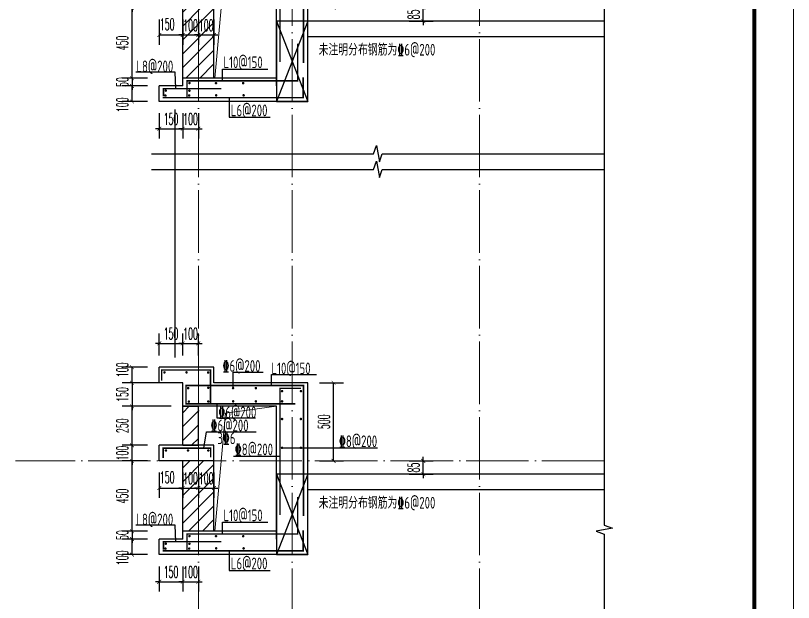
# Model space of a CAD drawing. Extents: x 826826 to 1642106, y -156213 to 399140.
# Drawn here: x 1500216 to 1505196, y 295560 to 299317 of the extents above; entities that cross this region are included whole.
import ezdxf

# ---------------------------------------------------------------- set-up
doc = ezdxf.new("R2010")
doc.units = 0
doc.header["$LTSCALE"] = 1000
doc.linetypes.add('DOTE', pattern=[2.4200000000000004, 2, -0.2, 0.02, -0.2])
doc.layers.get('0').update_dxf_attribs({"linetype": 'CONTINUOUS'})
doc.layers.get('DEFPOINTS').update_dxf_attribs({"linetype": 'CONTINUOUS'})
for name, color, linetype in [('DIM_SYMB', 3, 'CONTINUOUS'), ('PUB_DIM', 3, 'CONTINUOUS'), ('REIN', 6, 'CONTINUOUS'), ('S-大样-砼线', 7, 'CONTINUOUS'), ('S-引出线', 40, 'CONTINUOUS'), ('TEXT', 2, 'CONTINUOUS'), ('WALL', 5, 'CONTINUOUS'), ('看线', 251, 'CONTINUOUS')]:
    doc.layers.add(name, color=color, linetype=linetype)
for name, color, linetype, lineweight in [('DOTE', 251, 'DOTE', 9), ('PUB_HATCH', 8, 'CONTINUOUS', 9), ('图框', 9, 'CONTINUOUS', 18), ('立面-洞口示意', 152, 'CONTINUOUS', 13)]:
    doc.layers.add(name, color=color, linetype=linetype, lineweight=lineweight)
doc.styles.add('_TCH_DIM_T3', font='SIMPLEX.shx', dxfattribs={"width": 0.4941176470588236, "bigfont": 'GBCBIG.shx'})
doc.styles.add('TSSD_REIN', font='tssdeng.shx', dxfattribs={"width": 0.7, "height": 300, "bigfont": 'tssdchn.shx'})
doc.styles.add('w', font='tssdeng.shx', dxfattribs={"width": 0.8, "bigfont": 'tssdchn.shx'})
doc.dimstyles.new('_TCH_ARCH&&25', dxfattribs={"dimtxt": 74.375, "dimasz": 25, "dimexe": 62.5, "dimexo": 75, "dimgap": 25, "dimtad": 1, "dimdec": 0, "dimzin": 0, "dimdsep": 46, "dimtxsty": '_TCH_DIM_T3', "dimblk": 'ARCHTICK', "dimcen": 0.09, "dimclrt": 7, "dimazin": 0, "dimtfac": 1, "dimtdec": 0, "dimtix": 1, "dimtmove": 2, "dimatfit": 3, "dimldrblk": 'ARCHTICK', "dimfxl": 0, "dimtolj": 1, "dimtzin": 0, "dimarcsym": 0})
pattern_1 = [(45, (0, 44.87783749999653), (-44.19419150182874, 44.19419150182875), [])]

# ---------------------------------------------------------------- blocks, each defined once
blk = doc.blocks.new('GFDDDDRG')
at = {"layer": '图框'}
blk.add_lwpolyline([(923309.7791572664, -107436.9617041193), (923309.7791572663, -159999.4617041193), (893609.7791572664, -159999.4617041193), (893609.7791572665, -107436.9617041193)], close=True, dxfattribs=at)
blk.add_lwpolyline([(923309.7791572664, -107436.9617041193), (923309.7791572663, -159999.4617041193), (893609.7791572664, -159999.4617041193), (893609.7791572665, -107436.9617041193)], close=True, dxfattribs=at)
at = {"layer": '图框', "const_width": 50}
blk.add_lwpolyline([(894109.7791572664, -159499.4617041193), (922809.7791572663, -159499.4617041193), (922809.7791572664, -108686.9617041193), (894109.7791572665, -108686.9617041193)], close=True, dxfattribs=at)
blk = doc.blocks.new('_ArchTick')
at = {"color": 0, "linetype": 'ByBlock', "const_width": 0.15}
blk.add_lwpolyline([(-0.5, -0.5), (0.5, 0.5)], dxfattribs=at)
blk = doc.blocks.new('*D2792')
at = {"layer": 'DEFPOINTS', "color": 0}
for p in [(1114128.273350252, 465143.3721650784), (1114278.273350255, 465143.372165075), (1114278.273350255, 464969.6614751221)]:
    blk.add_point(p, dxfattribs=at)
at = {"layer": 'PUB_DIM', "color": 0, "lineweight": -2}
for p, q in [((1114128.273350252, 465068.3721650784), (1114128.273350252, 464907.1614751221)), ((1114278.273350255, 465068.372165075), (1114278.273350255, 464907.1614751221)), ((1114128.273350252, 464969.6614751221), (1114278.273350255, 464969.6614751221))]:
    blk.add_line(p, q, dxfattribs=at)
at = {"layer": 'PUB_DIM', "color": 0, "lineweight": -2, "xscale": 25, "yscale": 25, "zscale": 25, "rotation": 180}
blk.add_blockref('_ArchTick', (1114128.273350252, 464969.6614751221), dxfattribs=at)
at = {"layer": 'PUB_DIM', "color": 0, "lineweight": -2, "xscale": 25, "yscale": 25, "zscale": 25}
blk.add_blockref('_ArchTick', (1114278.273350255, 464969.6614751221), dxfattribs=at)
at = {"layer": 'PUB_DIM', "color": 7, "insert": (1114178.93920304, 465038.4114751221), "char_height": 74.375, "attachment_point": 5, "style": '_TCH_DIM_T3'}
blk.add_mtext('\\A1;150', dxfattribs=at)
blk = doc.blocks.new('*D2793')
at = {"layer": 'DEFPOINTS', "color": 0}
for p in [(1114278.273350255, 465143.372165075), (1114378.273343574, 465143.3721650728), (1114378.273343574, 464969.6614751193)]:
    blk.add_point(p, dxfattribs=at)
at = {"layer": 'PUB_DIM', "color": 0, "lineweight": -2}
for p, q in [((1114278.273350255, 465068.372165075), (1114278.273350255, 464907.1614751193)), ((1114378.273343574, 465068.3721650728), (1114378.273343574, 464907.1614751193)), ((1114278.273350255, 464969.6614751193), (1114253.273350255, 464969.6614751193)), ((1114278.273350255, 464969.6614751193), (1114378.273343574, 464969.6614751193)), ((1114378.273343574, 464969.6614751193), (1114403.273343574, 464969.6614751193))]:
    blk.add_line(p, q, dxfattribs=at)
at = {"layer": 'PUB_DIM', "color": 0, "lineweight": -2, "xscale": 25, "yscale": 25, "zscale": 25}
blk.add_blockref('_ArchTick', (1114278.273350255, 464969.6614751193), dxfattribs=at)
at = {"layer": 'PUB_DIM', "color": 0, "lineweight": -2, "xscale": 25, "yscale": 25, "zscale": 25, "rotation": 180}
blk.add_blockref('_ArchTick', (1114378.273343574, 464969.6614751193), dxfattribs=at)
at = {"layer": 'PUB_DIM', "color": 7, "insert": (1114328.273346914, 465031.8489751193), "char_height": 74.375, "attachment_point": 5, "style": '_TCH_DIM_T3'}
blk.add_mtext('\\A1;100', dxfattribs=at)
blk = doc.blocks.new('*D2794')
at = {"layer": 'DEFPOINTS', "color": 0}
for p in [(1114378.273343574, 465143.3721650728), (1114478.273350268, 465143.3721650705), (1114478.273350268, 464969.6614751171)]:
    blk.add_point(p, dxfattribs=at)
at = {"layer": 'PUB_DIM', "color": 0, "lineweight": -2}
for p, q in [((1114378.273343574, 465068.3721650728), (1114378.273343574, 464907.1614751171)), ((1114478.273350268, 465068.3721650705), (1114478.273350268, 464907.1614751171)), ((1114378.273343574, 464969.6614751171), (1114353.273343574, 464969.6614751171)), ((1114378.273343574, 464969.6614751171), (1114478.273350268, 464969.6614751171)), ((1114478.273350268, 464969.6614751171), (1114503.273350268, 464969.6614751171))]:
    blk.add_line(p, q, dxfattribs=at)
at = {"layer": 'PUB_DIM', "color": 0, "lineweight": -2, "xscale": 25, "yscale": 25, "zscale": 25}
blk.add_blockref('_ArchTick', (1114378.273343574, 464969.6614751171), dxfattribs=at)
at = {"layer": 'PUB_DIM', "color": 0, "lineweight": -2, "xscale": 25, "yscale": 25, "zscale": 25, "rotation": 180}
blk.add_blockref('_ArchTick', (1114478.273350268, 464969.6614751171), dxfattribs=at)
at = {"layer": 'PUB_DIM', "color": 7, "insert": (1114428.273346921, 465031.8489751171), "char_height": 74.375, "attachment_point": 5, "style": '_TCH_DIM_T3'}
blk.add_mtext('\\A1;100', dxfattribs=at)
blk = doc.blocks.new('*D2795')
at = {"layer": 'DEFPOINTS', "color": 0}
for p in [(1115078.273350249, 465643.3721650799), (1115244.233235341, 465643.3721650799), (1115078.273350249, 465143.3721650784)]:
    blk.add_point(p, dxfattribs=at)
at = {"layer": 'PUB_DIM', "color": 0, "lineweight": -2}
for p, q in [((1115153.273350249, 465643.3721650799), (1115306.733235341, 465643.3721650799)), ((1115244.233235341, 465143.3721650784), (1115244.233235341, 465643.3721650799)), ((1115153.273350249, 465143.3721650784), (1115306.733235341, 465143.3721650784))]:
    blk.add_line(p, q, dxfattribs=at)
at = {"layer": 'PUB_DIM', "color": 0, "lineweight": -2, "xscale": 25, "yscale": 25, "zscale": 25}
for p, rotation in [((1115244.233235341, 465643.3721650799), 90), ((1115244.233235341, 465143.3721650784), 270)]:
    blk.add_blockref('_ArchTick', p, dxfattribs=dict(at, rotation=rotation))
at = {"layer": 'PUB_DIM', "color": 7, "insert": (1115182.045735341, 465393.3721650793), "char_height": 74.375, "attachment_point": 5, "rotation": 90, "style": '_TCH_DIM_T3'}
blk.add_mtext('\\A1;500', dxfattribs=at)
blk = doc.blocks.new('*D2796')
at = {"layer": 'DEFPOINTS', "color": 0}
for p in [(1113953.662583803, 465743.3721650784), (1114128.273350252, 465743.3721650784), (1114128.273350252, 465643.3721650784)]:
    blk.add_point(p, dxfattribs=at)
at = {"layer": 'PUB_DIM', "color": 0, "lineweight": -2}
for p, q in [((1114053.273350252, 465743.3721650784), (1113891.162583803, 465743.3721650784)), ((1113953.662583803, 465643.3721650784), (1113953.662583803, 465743.3721650784)), ((1114053.273350252, 465643.3721650784), (1113891.162583803, 465643.3721650784))]:
    blk.add_line(p, q, dxfattribs=at)
at = {"layer": 'PUB_DIM', "color": 0, "lineweight": -2, "xscale": 25, "yscale": 25, "zscale": 25}
for p, rotation in [((1113953.662583803, 465743.3721650784), 90), ((1113953.662583803, 465643.3721650784), 270)]:
    blk.add_blockref('_ArchTick', p, dxfattribs=dict(at, rotation=rotation))
at = {"layer": 'PUB_DIM', "color": 7, "insert": (1113891.475083803, 465726.0944470142), "char_height": 74.375, "attachment_point": 5, "rotation": 90, "style": '_TCH_DIM_T3'}
blk.add_mtext('\\A1;100', dxfattribs=at)
blk = doc.blocks.new('*D2797')
at = {"layer": 'DEFPOINTS', "color": 0}
for p in [(1113953.662583803, 465493.3721646533), (1114128.273350252, 465493.3721646533), (1114128.273350252, 465243.372165094)]:
    blk.add_point(p, dxfattribs=at)
at = {"layer": 'PUB_DIM', "color": 0, "lineweight": -2}
for p, q in [((1114053.273350252, 465493.3721646533), (1113891.162583803, 465493.3721646533)), ((1113953.662583803, 465243.372165094), (1113953.662583803, 465493.3721646533)), ((1114053.273350252, 465243.372165094), (1113891.162583803, 465243.372165094))]:
    blk.add_line(p, q, dxfattribs=at)
at = {"layer": 'PUB_DIM', "color": 0, "lineweight": -2, "xscale": 25, "yscale": 25, "zscale": 25}
for p, rotation in [((1113953.662583803, 465493.3721646533), 90), ((1113953.662583803, 465243.372165094), 270)]:
    blk.add_blockref('_ArchTick', p, dxfattribs=dict(at, rotation=rotation))
at = {"layer": 'PUB_DIM', "color": 7, "insert": (1113891.475083803, 465368.3721648738), "char_height": 74.375, "attachment_point": 5, "rotation": 90, "style": '_TCH_DIM_T3'}
blk.add_mtext('\\A1;250', dxfattribs=at)
blk = doc.blocks.new('*D2798')
at = {"layer": 'DEFPOINTS', "color": 0}
for p in [(1113953.662583803, 465243.372165094), (1114128.273350252, 465243.372165094), (1114128.273350252, 465143.3721650783)]:
    blk.add_point(p, dxfattribs=at)
at = {"layer": 'PUB_DIM', "color": 0, "lineweight": -2}
for p, q in [((1113953.662583803, 465243.372165094), (1113953.662583803, 465268.372165094)), ((1114053.273350252, 465243.372165094), (1113891.162583803, 465243.372165094)), ((1113953.662583803, 465143.3721650783), (1113953.662583803, 465243.372165094)), ((1114053.273350252, 465143.3721650783), (1113891.162583803, 465143.3721650783)), ((1113953.662583803, 465143.3721650783), (1113953.662583803, 465118.3721650783))]:
    blk.add_line(p, q, dxfattribs=at)
at = {"layer": 'PUB_DIM', "color": 0, "lineweight": -2, "xscale": 25, "yscale": 25, "zscale": 25}
for p, rotation in [((1113953.662583803, 465243.372165094), 270), ((1113953.662583803, 465143.3721650783), 90)]:
    blk.add_blockref('_ArchTick', p, dxfattribs=dict(at, rotation=rotation))
at = {"layer": 'PUB_DIM', "color": 7, "insert": (1113891.475083803, 465193.3721650863), "char_height": 74.375, "attachment_point": 5, "rotation": 90, "style": '_TCH_DIM_T3'}
blk.add_mtext('\\A1;100', dxfattribs=at)
blk = doc.blocks.new('*D2799')
at = {"layer": 'DEFPOINTS', "color": 0}
for p in [(1113953.662583803, 465143.3721650783), (1114128.273350252, 465143.3721650783), (1114128.273350266, 464693.3721650785)]:
    blk.add_point(p, dxfattribs=at)
at = {"layer": 'PUB_DIM', "color": 0, "lineweight": -2}
for p, q in [((1114053.273350252, 465143.3721650783), (1113891.162583803, 465143.3721650783)), ((1113953.662583803, 464693.3721650785), (1113953.662583803, 465143.3721650783)), ((1114053.273350266, 464693.3721650785), (1113891.162583803, 464693.3721650785))]:
    blk.add_line(p, q, dxfattribs=at)
at = {"layer": 'PUB_DIM', "color": 0, "lineweight": -2, "xscale": 25, "yscale": 25, "zscale": 25}
for p, rotation in [((1113953.662583803, 465143.3721650783), 90), ((1113953.662583803, 464693.3721650785), 270)]:
    blk.add_blockref('_ArchTick', p, dxfattribs=dict(at, rotation=rotation))
at = {"layer": 'PUB_DIM', "color": 7, "insert": (1113891.475083803, 464918.3721650786), "char_height": 74.375, "attachment_point": 5, "rotation": 90, "style": '_TCH_DIM_T3'}
blk.add_mtext('\\A1;450', dxfattribs=at)
blk = doc.blocks.new('*D2800')
at = {"layer": 'DEFPOINTS', "color": 0}
for p in [(1113953.662583803, 464643.3721650784), (1114128.273350252, 464643.3721650784), (1114128.273350252, 464543.3721650784)]:
    blk.add_point(p, dxfattribs=at)
at = {"layer": 'PUB_DIM', "color": 0, "lineweight": -2}
for p, q in [((1114053.273350252, 464643.3721650784), (1113891.162583803, 464643.3721650784)), ((1113953.662583803, 464543.3721650784), (1113953.662583803, 464643.3721650784)), ((1114053.273350252, 464543.3721650784), (1113891.162583803, 464543.3721650784))]:
    blk.add_line(p, q, dxfattribs=at)
at = {"layer": 'PUB_DIM', "color": 0, "lineweight": -2, "xscale": 25, "yscale": 25, "zscale": 25}
for p, rotation in [((1113953.662583803, 464643.3721650784), 90), ((1113953.662583803, 464543.3721650784), 270)]:
    blk.add_blockref('_ArchTick', p, dxfattribs=dict(at, rotation=rotation))
at = {"layer": 'PUB_DIM', "color": 7, "insert": (1113891.475083803, 464522.6786347809), "char_height": 74.375, "attachment_point": 5, "rotation": 90, "style": '_TCH_DIM_T3'}
blk.add_mtext('\\A1;100', dxfattribs=at)
blk = doc.blocks.new('*D2801')
at = {"layer": 'DEFPOINTS', "color": 0}
for p in [(1114128.273350266, 464543.3721650821), (1114278.273350264, 464543.3721650793), (1114278.273350264, 464369.6614751262)]:
    blk.add_point(p, dxfattribs=at)
at = {"layer": 'PUB_DIM', "color": 0, "lineweight": -2}
for p, q in [((1114128.273350266, 464468.3721650821), (1114128.273350266, 464307.1614751262)), ((1114278.273350264, 464468.3721650793), (1114278.273350264, 464307.1614751262)), ((1114128.273350266, 464369.6614751262), (1114103.273350266, 464369.6614751262)), ((1114128.273350266, 464369.6614751262), (1114278.273350264, 464369.6614751262)), ((1114278.273350264, 464369.6614751262), (1114303.273350264, 464369.6614751262))]:
    blk.add_line(p, q, dxfattribs=at)
at = {"layer": 'PUB_DIM', "color": 0, "lineweight": -2, "xscale": 25, "yscale": 25, "zscale": 25}
blk.add_blockref('_ArchTick', (1114128.273350266, 464369.6614751262), dxfattribs=at)
at = {"layer": 'PUB_DIM', "color": 0, "lineweight": -2, "xscale": 25, "yscale": 25, "zscale": 25, "rotation": 180}
blk.add_blockref('_ArchTick', (1114278.273350264, 464369.6614751262), dxfattribs=at)
at = {"layer": 'PUB_DIM', "color": 7, "insert": (1114203.273350265, 464431.8489751262), "char_height": 74.375, "attachment_point": 5, "style": '_TCH_DIM_T3'}
blk.add_mtext('\\A1;150', dxfattribs=at)
blk = doc.blocks.new('*D2802')
at = {"layer": 'DEFPOINTS', "color": 0}
for p in [(1114278.273350264, 464543.3721650793), (1114378.273343587, 464543.3721650774), (1114378.273343587, 464369.6614751237)]:
    blk.add_point(p, dxfattribs=at)
at = {"layer": 'PUB_DIM', "color": 0, "lineweight": -2}
for p, q in [((1114278.273350264, 464468.3721650793), (1114278.273350264, 464307.1614751237)), ((1114378.273343587, 464468.3721650774), (1114378.273343587, 464307.1614751237)), ((1114278.273350264, 464369.6614751237), (1114253.273350264, 464369.6614751237)), ((1114278.273350264, 464369.6614751237), (1114378.273343587, 464369.6614751237)), ((1114378.273343587, 464369.6614751237), (1114403.273343587, 464369.6614751237))]:
    blk.add_line(p, q, dxfattribs=at)
at = {"layer": 'PUB_DIM', "color": 0, "lineweight": -2, "xscale": 25, "yscale": 25, "zscale": 25}
blk.add_blockref('_ArchTick', (1114278.273350264, 464369.6614751237), dxfattribs=at)
at = {"layer": 'PUB_DIM', "color": 0, "lineweight": -2, "xscale": 25, "yscale": 25, "zscale": 25, "rotation": 180}
blk.add_blockref('_ArchTick', (1114378.273343587, 464369.6614751237), dxfattribs=at)
at = {"layer": 'PUB_DIM', "color": 7, "insert": (1114328.273346926, 464431.8489751237), "char_height": 74.375, "attachment_point": 5, "style": '_TCH_DIM_T3'}
blk.add_mtext('\\A1;100', dxfattribs=at)
blk = doc.blocks.new('*D2803')
at = {"layer": 'DEFPOINTS', "color": 0}
for p in [(1114278.273350258, 465895.6956431849), (1114128.273350229, 465743.3721650784), (1114278.273350258, 465743.3721650755)]:
    blk.add_point(p, dxfattribs=at)
at = {"layer": 'PUB_DIM', "color": 0, "lineweight": -2}
for p, q in [((1114128.273350229, 465818.3721650784), (1114128.273350229, 465958.1956431849)), ((1114278.273350258, 465818.3721650755), (1114278.273350258, 465958.1956431849)), ((1114128.273350229, 465895.6956431849), (1114103.273350229, 465895.6956431849)), ((1114128.273350229, 465895.6956431849), (1114278.273350258, 465895.6956431849)), ((1114278.273350258, 465895.6956431849), (1114303.273350258, 465895.6956431849))]:
    blk.add_line(p, q, dxfattribs=at)
at = {"layer": 'PUB_DIM', "color": 0, "lineweight": -2, "xscale": 25, "yscale": 25, "zscale": 25}
blk.add_blockref('_ArchTick', (1114128.273350229, 465895.6956431849), dxfattribs=at)
at = {"layer": 'PUB_DIM', "color": 0, "lineweight": -2, "xscale": 25, "yscale": 25, "zscale": 25, "rotation": 180}
blk.add_blockref('_ArchTick', (1114278.273350258, 465895.6956431849), dxfattribs=at)
at = {"layer": 'PUB_DIM', "color": 7, "insert": (1114203.273350244, 465957.8831431849), "char_height": 74.375, "attachment_point": 5, "style": '_TCH_DIM_T3'}
blk.add_mtext('\\A1;150', dxfattribs=at)
blk = doc.blocks.new('*D2804')
at = {"layer": 'DEFPOINTS', "color": 0}
for p in [(1114378.273343581, 465895.6956431825), (1114278.273350258, 465743.3721650755), (1114378.273343581, 465743.3721650736)]:
    blk.add_point(p, dxfattribs=at)
at = {"layer": 'PUB_DIM', "color": 0, "lineweight": -2}
for p, q in [((1114278.273350258, 465818.3721650755), (1114278.273350258, 465958.1956431825)), ((1114378.273343581, 465818.3721650736), (1114378.273343581, 465958.1956431825)), ((1114278.273350258, 465895.6956431825), (1114253.273350258, 465895.6956431825)), ((1114278.273350258, 465895.6956431825), (1114378.273343581, 465895.6956431825)), ((1114378.273343581, 465895.6956431825), (1114403.273343581, 465895.6956431825))]:
    blk.add_line(p, q, dxfattribs=at)
at = {"layer": 'PUB_DIM', "color": 0, "lineweight": -2, "xscale": 25, "yscale": 25, "zscale": 25}
blk.add_blockref('_ArchTick', (1114278.273350258, 465895.6956431825), dxfattribs=at)
at = {"layer": 'PUB_DIM', "color": 0, "lineweight": -2, "xscale": 25, "yscale": 25, "zscale": 25, "rotation": 180}
blk.add_blockref('_ArchTick', (1114378.273343581, 465895.6956431825), dxfattribs=at)
at = {"layer": 'PUB_DIM', "color": 7, "insert": (1114328.273346919, 465957.8831431825), "char_height": 74.375, "attachment_point": 5, "style": '_TCH_DIM_T3'}
blk.add_mtext('\\A1;100', dxfattribs=at)
blk = doc.blocks.new('*D2805')
at = {"layer": 'DEFPOINTS', "color": 0}
for p in [(1115652.502231165, 465143.3721650745), (1115818.462116257, 465143.3721650745), (1115652.502231165, 465058.3721650867)]:
    blk.add_point(p, dxfattribs=at)
at = {"layer": 'PUB_DIM', "color": 0, "lineweight": -2}
for p, q in [((1115818.462116257, 465143.3721650745), (1115818.462116257, 465168.3721650745)), ((1115727.502231165, 465143.3721650745), (1115880.962116257, 465143.3721650745)), ((1115818.462116257, 465058.3721650867), (1115818.462116257, 465143.3721650745)), ((1115727.502231165, 465058.3721650867), (1115880.962116257, 465058.3721650867)), ((1115818.462116257, 465058.3721650867), (1115818.462116257, 465033.3721650867))]:
    blk.add_line(p, q, dxfattribs=at)
at = {"layer": 'PUB_DIM', "color": 0, "lineweight": -2, "xscale": 25, "yscale": 25, "zscale": 25}
for p, rotation in [((1115818.462116257, 465143.3721650745), 270), ((1115818.462116257, 465058.3721650867), 90)]:
    blk.add_blockref('_ArchTick', p, dxfattribs=dict(at, rotation=rotation))
at = {"layer": 'PUB_DIM', "color": 7, "insert": (1115756.274616257, 465100.8721650807), "char_height": 74.375, "attachment_point": 5, "rotation": 90, "style": '_TCH_DIM_T3'}
blk.add_mtext('\\A1;85', dxfattribs=at)
blk = doc.blocks.new('*D2806')
at = {"layer": 'DEFPOINTS', "color": 0}
for p in [(1114278.273350266, 465643.3721651056), (1113953.662583803, 465493.3721646533), (1114278.273350266, 465493.3721646533)]:
    blk.add_point(p, dxfattribs=at)
at = {"layer": 'PUB_DIM', "color": 0, "lineweight": -2}
for p, q in [((1113953.662583803, 465643.3721651056), (1113953.662583803, 465668.3721651056)), ((1114203.273350266, 465643.3721651056), (1113891.162583803, 465643.3721651056)), ((1113953.662583803, 465643.3721651056), (1113953.662583803, 465493.3721646533)), ((1114203.273350266, 465493.3721646533), (1113891.162583803, 465493.3721646533)), ((1113953.662583803, 465493.3721646533), (1113953.662583803, 465468.3721646533))]:
    blk.add_line(p, q, dxfattribs=at)
at = {"layer": 'PUB_DIM', "color": 0, "lineweight": -2, "xscale": 25, "yscale": 25, "zscale": 25}
for p, rotation in [((1113953.662583803, 465643.3721651056), 270), ((1113953.662583803, 465493.3721646533), 90)]:
    blk.add_blockref('_ArchTick', p, dxfattribs=dict(at, rotation=rotation))
at = {"layer": 'PUB_DIM', "color": 7, "insert": (1113891.475083803, 465568.3721648796), "char_height": 74.375, "attachment_point": 5, "rotation": 90, "style": '_TCH_DIM_T3'}
blk.add_mtext('\\A1;150', dxfattribs=at)
blk = doc.blocks.new('*D2791')
at = {"layer": 'DEFPOINTS', "color": 0}
for p in [(1114128.273350266, 464693.3721650785), (1113953.662583803, 464643.3721650821), (1114128.273350266, 464643.3721650821)]:
    blk.add_point(p, dxfattribs=at)
at = {"layer": 'PUB_DIM', "color": 0, "lineweight": -2}
for p, q in [((1114053.273350266, 464693.3721650785), (1113891.162583803, 464693.3721650785)), ((1113953.662583803, 464693.3721650785), (1113953.662583803, 464718.3721650785)), ((1113953.662583803, 464693.3721650785), (1113953.662583803, 464643.3721650821)), ((1114053.273350266, 464643.3721650821), (1113891.162583803, 464643.3721650821)), ((1113953.662583803, 464643.3721650821), (1113953.662583803, 464618.3721650821))]:
    blk.add_line(p, q, dxfattribs=at)
at = {"layer": 'PUB_DIM', "color": 0, "lineweight": -2, "xscale": 25, "yscale": 25, "zscale": 25}
for p, rotation in [((1113953.662583803, 464693.3721650785), 270), ((1113953.662583803, 464643.3721650821), 90)]:
    blk.add_blockref('_ArchTick', p, dxfattribs=dict(at, rotation=rotation))
at = {"layer": 'PUB_DIM', "color": 7, "insert": (1113891.475083803, 464668.3721650805), "char_height": 74.375, "attachment_point": 5, "rotation": 90, "style": '_TCH_DIM_T3'}
blk.add_mtext('\\A1;50', dxfattribs=at)
blk = doc.blocks.new('FSDFSFSFSFEFSFESF')
at = {"layer": 'PUB_HATCH'}
h = blk.add_hatch(dxfattribs=at)
h.set_pattern_fill('普通砖', color=256, scale=25, style=0)
h.set_pattern_definition(pattern_1)
h.paths.add_polyline_path([(1114378.273350285, 465493.3721646445), (1114278.273350286, 465493.3721646533), (1114278.273350263, 465243.3721650883), (1114378.273350263, 465243.3721650795)])
h = blk.add_hatch(dxfattribs=at)
h.set_pattern_fill('普通砖', color=256, scale=25, style=0)
h.set_pattern_definition(pattern_1)
h.paths.add_polyline_path([(1114278.273350267, 464693.3721650784), (1114478.273350267, 464693.3721650786), (1114478.273350269, 465143.3721650739), (1114278.273350274, 465143.3721650733)])
at = {"layer": 'REIN'}
for points in [[(1114144.136722669, 465657.4254918722, 9, 9, 0), (1114144.136722669, 465724.6299741817, 9, 9, 0), (1114456.19820024, 465724.6299741817, 9, 9, 0), (1114456.19820024, 465508.5881305364, 9, 9, 0), (1114298.895039513, 465508.5881305364, 9, 9, 0), (1114298.895039513, 465625.8541554091, 9, 9, 0), (1115051.532609328, 465625.8541554091, 9, 9, 0), (1115051.532609328, 464790.8446170343, 9, 9, 0)], [(1114900.432505503, 464796.4449905631, 9, 9, 0), (1114900.432505503, 465607.57601324, 9, 9, 0), (1115035.150177016, 465607.57601324, 9, 9, 0)], [(1114148.895039519, 464567.586285226, 9, 9, 0), (1115049.260993919, 464567.586285226, 9, 9, 0), (1115049.260993919, 464699.1477126367, 9, 9, 0)]]:
    blk.add_lwpolyline(points, format="xyseb", dxfattribs=at)
at = {"layer": 'REIN', "const_width": 8}
for points in [[(1114157.377238315, 465709.9989748652, 1), (1114165.377238315, 465709.9989748652, 1)], [(1114298.934177708, 465709.9989748652, 1), (1114306.934177708, 465709.9989748652, 1)], [(1114437.151009512, 465709.0758363734, 1), (1114445.151009512, 465709.0758363734, 1)], [(1114309.113553089, 465609.1307088415, 1), (1114317.113553089, 465609.1307088415, 1)], [(1114437.871206697, 465611.6646947001, 1), (1114445.871206697, 465611.6646947001, 1)], [(1114596.521855843, 465609.1307088415, 1), (1114604.521855843, 465609.1307088415, 1)], [(1114742.532271963, 465609.1307088415, 1), (1114750.532271963, 465609.1307088415, 1)], [(1114910.17386083, 465589.9294281806, 1), (1114918.17386083, 465589.9294281806, 1)], [(1115030.894891154, 465589.9294281806, 1), (1115038.894891154, 465589.9294281806, 1)], [(1114313.743857265, 465523.0028920862, 1), (1114321.743857265, 465523.0028920862, 1)], [(1114437.92355554, 465523.9481967044, 1), (1114445.92355554, 465523.9481967044, 1)], [(1114597.492031806, 465524.5539766664, 1), (1114605.492031806, 465524.5539766664, 1)], [(1114742.832386059, 465524.5539766664, 1), (1114750.832386059, 465524.5539766664, 1)], [(1114910.056755024, 465524.5539766664, 1), (1114918.056755024, 465524.5539766664, 1)], [(1114910.17386083, 465411.5790712963, 1), (1114918.17386083, 465411.5790712963, 1)], [(1115030.894891154, 465411.5790712963, 1), (1115038.894891154, 465411.5790712963, 1)], [(1114166.690054097, 465209.9509216063, 1), (1114174.690054097, 465209.9509216063, 1)], [(1114308.246993461, 465209.9509216063, 1), (1114316.246993461, 465209.9509216063, 1)], [(1114438.188769648, 465209.9509216063, 1), (1114446.188769648, 465209.9509216063, 1)], [(1114910.17386083, 465227.4437131937, 1), (1114918.17386083, 465227.4437131937, 1)], [(1115030.894891154, 465227.4437131937, 1), (1115038.894891154, 465227.4437131937, 1)], [(1114317.38130816, 464661.9841710698, 1), (1114325.38130816, 464661.9841710698, 1)], [(1114487.299421116, 464661.2142896723, 1), (1114495.299421116, 464661.2142896723, 1)], [(1114661.344084909, 464661.2142896723, 1), (1114669.344084909, 464661.2142896723, 1)], [(1114165.606428277, 464613.6672772408, 1), (1114173.606428277, 464613.6672772408, 1)], [(1114316.974962141, 464613.1143967273, 1), (1114324.974962141, 464613.1143967273, 1)], [(1114163.743857271, 464582.0010467758, 1), (1114171.743857271, 464582.0010467758, 1)], [(1114315.594728439, 464582.1576648051, 1), (1114323.594728439, 464582.1576648051, 1)], [(1114488.311761391, 464583.5521313559, 1), (1114496.311761391, 464583.5521313559, 1)], [(1114664.2260445, 464583.5521313559, 1), (1114672.2260445, 464583.5521313559, 1)]]:
    blk.add_lwpolyline(points, format="xyb", close=True, dxfattribs=at)
at = {"layer": 'REIN', "const_width": 9}
for points in [[(1114298.895039513, 465508.5881305364), (1114999.042439931, 465508.5881305364)], [(1114153.202728882, 465161.2026407877), (1114153.202728882, 465225.0127188871), (1114457.149582958, 465225.0127188871), (1114457.149582958, 465167.0478387815)], [(1114304.952318019, 464570.554875687), (1114304.952318019, 464676.2760869531), (1115013.840277712, 464676.2760869531), (1115013.840277712, 464913.2149668676)], [(1114154.952315744, 464575.9379758105), (1114154.952315744, 464626.2797949776), (1114526.019263823, 464626.2797949776)]]:
    blk.add_lwpolyline(points, dxfattribs=at)
at = {"layer": 'S-大样-砼线'}
for p, q in [((1114878.273344375, 465058.3721691266), (1115078.273343192, 464543.3721832082)), ((1115078.276291119, 465058.3721691304), (1114878.276292318, 464543.3721832045))]:
    blk.add_line(p, q, dxfattribs=at)
blk.add_lwpolyline([(1115078.273350238, 465058.3721691266), (1114878.273344375, 465058.3721691266), (1114878.273344377, 464543.3721832082), (1115078.273350239, 464543.3721832082)], close=True, dxfattribs=at)
at = {"layer": 'S-引出线'}
for p, q in [((1114600.521855843, 465609.1307088415), (1114600.521855843, 465712.3214609352)), ((1114600.521855843, 465712.3214609352), (1114792.75379993, 465712.3214609352)), ((1114495.747854441, 465508.5881305364), (1114495.747854441, 465418.795981924)), ((1114495.747854441, 465418.795981924), (1114743.440860145, 465418.795981924)), ((1114914.17386083, 465227.4437131937), (1115525.986935362, 465227.4437131937)), ((1114603.162932828, 465174.3778896732), (1114900.432505503, 465174.3778896732)), ((1114533.734990931, 464750.3345141156), (1114822.627639813, 464750.3345141156)), ((1114533.734990931, 464676.2760869531), (1114533.734990931, 464750.3345141156)), ((1114574.778486471, 464567.586285226), (1114574.778486471, 464442.8845792536)), ((1114574.778486471, 464442.8845792536), (1114838.827332014, 464442.8845792536))]:
    blk.add_line(p, q, dxfattribs=at)
for points in [[(1114847.1498373, 465625.8541554091), (1114847.1498373, 465696.6896491153), (1115134.895791925, 465696.6896491153)], [(1114413.936085567, 465225.0127188871), (1114430.068830819, 465328.4458532726), (1114748.492418052, 465328.4458532726)], [(1114233.598407168, 464626.2797949776), (1114228.863960399, 464731.4808443666), (1113978.719046048, 464731.4808443666)]]:
    blk.add_lwpolyline(points, dxfattribs=at)
at = {"layer": 'WALL'}
for p, q in [((1114478.27335083, 465743.3721650452), (1114128.273350266, 465743.3721650821)), ((1114128.273350266, 465643.3721650821), (1114128.273350266, 465743.3721650821)), ((1114478.27335083, 465643.3721651056), (1114478.27335083, 465743.3721650452)), ((1114278.27335022, 465643.3721649546), (1114128.273350266, 465643.3721650821)), ((1114278.27335022, 465643.3721647564), (1114278.27335022, 465643.3721647564)), ((1114278.27335022, 465643.3721647564), (1114278.27335022, 465643.3721647564)), ((1114278.273350266, 465493.3721650821), (1114278.27335022, 465643.3721647564)), ((1115078.27335025, 465643.3721651056), (1114478.27335083, 465643.3721651056)), ((1115078.27335025, 465058.3721650767), (1115078.27335025, 465643.3721651056)), ((1114384.957727588, 465493.3721650821), (1114278.273350266, 465493.3721650821)), ((1114278.273350263, 465243.3721650883), (1114278.27335029, 465493.3721646533)), ((1114278.27335029, 465493.3721646533), (1114378.27335029, 465493.3721646445)), ((1114378.273350263, 465243.3721650795), (1114378.27335029, 465493.3721646445)), ((1114878.273350251, 465493.3721651256), (1114384.957727588, 465493.3721650821)), ((1114878.273350265, 465058.3721650819), (1114878.273350251, 465493.3721651256)), ((1114478.273350269, 465243.3721650736), (1114128.273350266, 465243.372165094)), ((1114128.273350266, 465143.372165094), (1114128.273350266, 465243.372165094)), ((1114278.273350263, 465243.3721650883), (1114378.273350263, 465243.3721650795)), ((1114478.273350269, 465143.3721650739), (1114478.273350269, 465243.3721650736)), ((1114478.273350269, 465143.3721650739), (1114128.273350266, 465143.372165094)), ((1114278.273350266, 464643.3721650807), (1114278.273350274, 465143.3721650733)), ((1114478.273350267, 464693.3721650786), (1114478.273350269, 465143.3721650739)), ((1114878.273350361, 464643.3721650639), (1114878.273350265, 465058.3721650819)), ((1116376.798262788, 465058.37216509), (1115078.27335025, 465058.3721650767)), ((1116376.798262788, 464958.37216509), (1115078.273350239, 464958.3721650625)), ((1115078.273350239, 464543.3721650638), (1115078.273350239, 464958.3721650625)), ((1114878.270407951, 464693.3721650788), (1114278.273350266, 464693.3721650785)), ((1114278.273350266, 464643.3721650785), (1114278.273350266, 464693.3721650785)), ((1114278.273350266, 464643.3721650785), (1114128.273350266, 464643.3721650821)), ((1114128.273350266, 464543.3721650821), (1114128.273350266, 464643.3721650821)), ((1115078.273350239, 464543.3721650638), (1114128.273350266, 464543.3721650821))]:
    blk.add_line(p, q, dxfattribs=at)
at = {"layer": '看线'}
blk.add_line((1114228.273350265, 467393.3721650818), (1114228.273350265, 465805.1368709645), dxfattribs=at)
at = {"layer": '立面-洞口示意'}
blk.add_lwpolyline([(1114482.870563646, 464693.3721650786), (1114552.428476029, 465449.8936174638), (1114878.273350251, 465493.3721650671)], dxfattribs=at)
at = {"layer": 'TEXT', "width": 0.7}
for s, style, p in [('%%1326@200', 'w', (1114532.60927005, 465713.738488277)), ('L10@150', 'w', (1114846.102222337, 465698.2297615907)), ('%%1326@200', 'w', (1114505.950469123, 465416.1970731227)), ('%%1326@200', 'w', (1114456.219234557, 465332.8623349161)), ('3%%1326', 'w', (1114499.640632779, 465250.8260941522)), ('%%1328@200', 'w', (1115277.930413797, 465231.5524820066)), ('%%1328@200', 'w', (1114611.181324049, 465179.4097969779)), ('未注明分布钢筋为%%1326@200', 'TSSD_REIN', (1115148.137693903, 464837.7917593373)), ('L10@150', 'TSSD_REIN', (1114539.097669668, 464757.3973261082)), ('L8@200', 'TSSD_REIN', (1113981.517048339, 464730.9383139624)), ('L6@200', 'TSSD_REIN', (1114586.103719185, 464449.2938099796))]:
    blk.add_text(s, height=75, rotation=1.867629851175362e-07, dxfattribs=dict(at, style=style)).set_placement(p)
at = {"layer": 'PUB_DIM'}
for p1, p2, distance, picture, middle in [((1114128.273350229, 465743.3721650784), (1114278.273350258, 465743.3721650755), 152.3234781093779, '*D2803', (1114203.273350244, 465957.8831431849)), ((1114278.273350258, 465743.3721650755), (1114378.273343581, 465743.3721650736), 152.32347810891224, '*D2804', (1114328.273346919, 465957.8831431825)), ((1115078.273350249, 465143.3721650784), (1115078.273350249, 465643.3721650799), -165.9598850919865, '*D2795', (1115182.045735341, 465393.3721650793)), ((1114128.273350252, 465243.372165094), (1114128.273350252, 465493.3721646533), 174.61076644901186, '*D2797', (1113891.475083803, 465368.3721648738)), ((1114128.273350252, 465143.3721650783), (1114128.273350252, 465243.372165094), 174.6107664490119, '*D2798', (1113891.475083803, 465193.3721650863)), ((1115652.502231165, 465058.3721650867), (1115652.502231165, 465143.3721650745), -165.9598850919865, '*D2805', (1115756.274616257, 465100.8721650807)), ((1114128.273350266, 464693.3721650785), (1114128.273350252, 465143.3721650783), 174.61076644901186, '*D2799', (1113891.475083803, 464918.3721650786)), ((1114278.273350255, 465143.372165075), (1114378.273343574, 465143.3721650728), -173.71068995352834, '*D2793', (1114328.273346914, 465031.8489751193)), ((1114378.273343574, 465143.3721650728), (1114478.273350268, 465143.3721650705), -173.71068995341196, '*D2794', (1114428.273346921, 465031.8489751171)), ((1114128.273350266, 464543.3721650821), (1114278.273350264, 464543.3721650793), -173.71068995306268, '*D2801', (1114203.273350265, 464431.8489751262)), ((1114278.273350264, 464543.3721650793), (1114378.273343587, 464543.3721650774), -173.71068995370297, '*D2802', (1114328.273346926, 464431.8489751237))]:
    dim = blk.add_aligned_dim(p1=p1, p2=p2, distance=distance, dimstyle='_TCH_ARCH&&25', dxfattribs=at)
    dim.commit()
    dim.dimension.update_dxf_attribs({"geometry": picture, "text_midpoint": middle})
for base, p1, p2, angle, picture, middle in [((1113953.662583803, 465743.3721650784), (1114128.273350252, 465643.3721650784), (1114128.273350252, 465743.3721650784), 90, '*D2796', (1113891.475083803, 465726.0944470142)), ((1114278.273350255, 464969.6614751221), (1114128.273350252, 465143.3721650784), (1114278.273350255, 465143.372165075), 359.9999999986882, '*D2792', (1114178.93920304, 465038.4114751221)), ((1113953.662583803, 464643.3721650784), (1114128.273350252, 464543.3721650784), (1114128.273350252, 464643.3721650784), 90, '*D2800', (1113891.475083803, 464522.6786347809))]:
    dim = blk.add_linear_dim(base=base, p1=p1, p2=p2, angle=angle, dimstyle='_TCH_ARCH&&25', dxfattribs=at)
    dim.commit()
    dim.dimension.update_dxf_attribs({"geometry": picture, "text_midpoint": middle, "dimtype": 129})
for base, p1, p2, picture, middle in [((1113953.662583803, 465493.3721646533), (1114278.273350266, 465643.3721651056), (1114278.273350266, 465493.3721646533), '*D2806', (1113891.475083803, 465568.3721648796)), ((1113953.662583803, 464643.3721650821), (1114128.273350266, 464693.3721650785), (1114128.273350266, 464643.3721650821), '*D2791', (1113891.475083803, 464668.3721650805))]:
    dim = blk.add_linear_dim(base=base, p1=p1, p2=p2, angle=90, dimstyle='_TCH_ARCH&&25', dxfattribs=at)
    dim.commit()
    dim.dimension.update_dxf_attribs({"geometry": picture, "text_midpoint": middle})

msp = doc.modelspace()

# ---------------------------------------------------------------- linework, layer by layer
at = {"layer": 'DIM_SYMB'}
msp.add_lwpolyline([(1503985.171465352, 305686.382281621), (1503985.171465351, 296054.5061352912), (1504037.671465351, 296035.3976979922), (1503932.671465351, 296016.8833650178), (1503985.171465351, 295998.2561352912), (1503985.171465351, 286366.3799889614)], dxfattribs=at)
at = {"layer": 'DIM_SYMB', "color": 5}
for points in [[(1501086.646540554, 298432.5330675994), (1502507.784002932, 298432.5330679082), (1502526.892440219, 298485.0330679124), (1502545.406773216, 298380.0330679163), (1502564.034002932, 298432.5330679204), (1503985.171465309, 298432.5330682292)], [(1501086.646540554, 298332.5330675994), (1502507.784002932, 298332.5330679082), (1502526.892440219, 298385.0330679124), (1502545.406773216, 298280.0330679163), (1502564.034002932, 298332.5330679204), (1503985.171465309, 298332.5330682292)]]:
    msp.add_lwpolyline(points, dxfattribs=at)
at = {"layer": 'DOTE', "color": 1, "linetype": 'DOTE', "ltscale": 0.2}
for p, q in [((1501386.646598043, 286666.3843248276), (1501386.646598042, 306266.3866144336)), ((1501986.646598042, 286666.3843248275), (1501986.646598042, 306266.3866144335)), ((1503186.646598043, 286666.3843248276), (1503186.646598042, 306266.3866144336)), ((1503985.171517269, 296466.3866144334), (1500216.452440963, 296466.3866144334))]:
    msp.add_line(p, q, dxfattribs=at)
at = {"layer": 'WALL'}
for p, q in [((1503985.171465308, 299281.3866144377), (1502086.646552787, 299281.3866144283)), ((1503985.171465309, 299181.3866144377), (1502086.646552775, 299181.3866144298)), ((1503985.171465308, 296381.3866144374), (1502086.646552787, 296381.386614428)), ((1503985.171465309, 296281.3866144374), (1502086.646552775, 296281.3866144295))]:
    msp.add_line(p, q, dxfattribs=at)

# ---------------------------------------------------------------- block references
at = {"xscale": 0.5, "yscale": 0.5, "zscale": 0.5}
msp.add_blockref('GFDDDDRG', (1043541.404852473, 362492.8878931574), dxfattribs=at)
for p in [(387008.3732025085, -165776.985550639), (387008.3732025085, -168676.9855506393)]:
    msp.add_blockref('FSDFSFSFSFEFSFESF', p)

doc.saveas('drawing.dxf')
